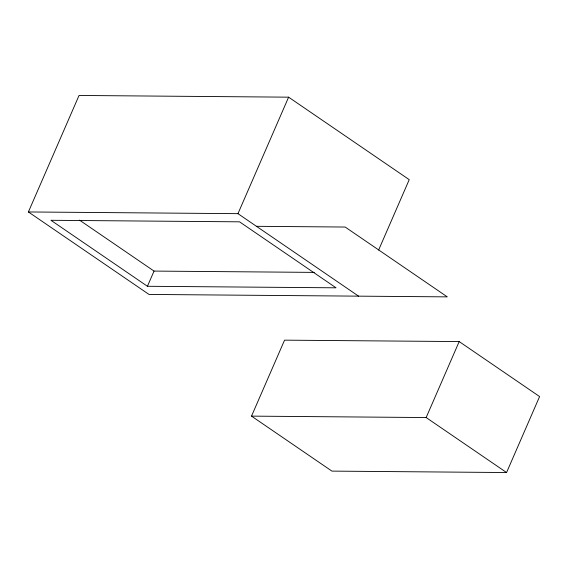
<?xml version="1.0" encoding="UTF-8"?>
<svg xmlns="http://www.w3.org/2000/svg" width="568" height="568" viewBox="0 0 568 568"><rect width="100%" height="100%" fill="white"/><g stroke="black" fill="none" stroke-linecap="round" stroke-linejoin="round"><path stroke-width="0.85" d="M256.459 226.312L345.174 227.037L447.293 296.872L149.015 294.437L28.4 211.956L79.051 95.459L288.615 97.171L409.23 179.658L378.629 250.041M147.431 286.279L336.043 287.813L239.547 221.825L50.942 220.285L147.431 286.279L154.042 271.085L314.31 272.391M28.4 211.956L237.964 213.66L288.615 97.171M251.517 416.124L284.554 340.154L459.185 341.574L539.6 396.563L506.564 472.54L331.932 471.113L251.517 416.124L426.156 417.551L506.564 472.54M426.156 417.551L459.185 341.574M237.964 213.66L358.578 296.148M79.477 220.093L154.042 271.085"/></g></svg>
